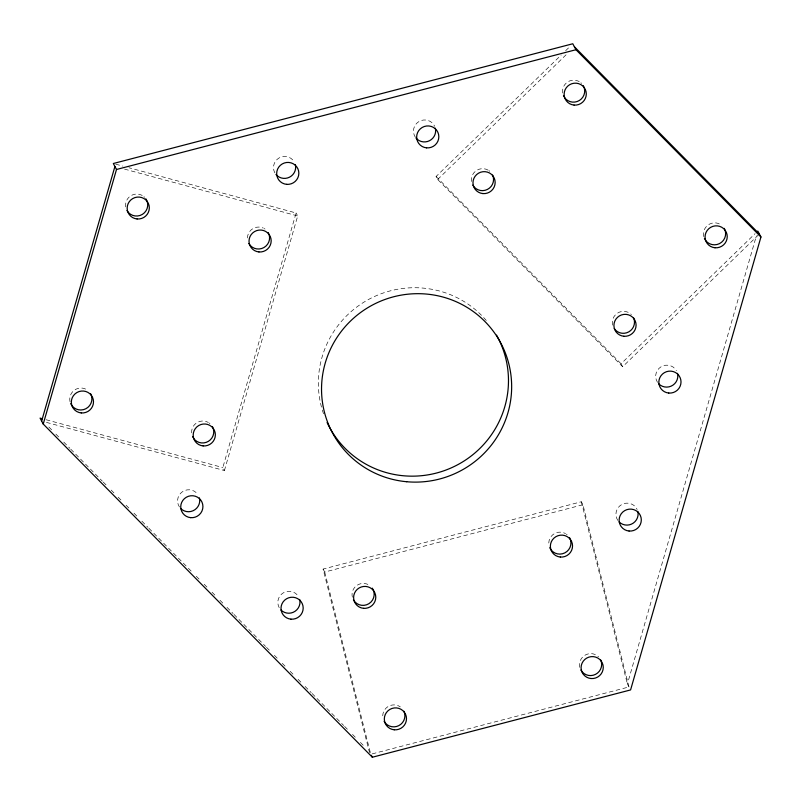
<?xml version="1.0" encoding="UTF-8"?>
<svg xmlns="http://www.w3.org/2000/svg" width="801" height="801" viewBox="0 0 801 801"><rect width="100%" height="100%" fill="white"/><g stroke="black" fill="none" stroke-linecap="round" stroke-linejoin="round"><path stroke-width="0.6" stroke-dasharray="4 3" d="M46.448 422.377L224.42 470.547L222.828 467.564L296.1 212.986L128.951 167.749M224.42 470.547L297.692 215.97L296.1 212.986M628.995 686.948L582.928 504.74L581.336 501.756L323.093 569.07L369.161 751.278L370.753 754.262L628.995 686.948L627.403 683.974L756.384 235.834M758.467 234.873L622.647 366.748L437.666 179.484L436.074 176.5L561.171 55.039M565.646 50.703L570.112 46.358M437.666 179.484L567.228 53.677M622.647 366.748L621.055 363.774L755.083 233.632M323.093 569.07L324.685 572.044L582.928 504.74M115.724 164.165L122.933 166.117M124.525 169.101L297.692 215.97M46.068 419.724L222.828 467.564M436.074 176.5L621.055 363.774M48.831 426.973L52.335 430.527M55.85 434.082L60.235 438.527M63.75 442.082L69.887 448.3M70.768 449.191L102.358 481.181M103.239 482.062L107.624 486.507M111.139 490.062L114.653 493.616M118.158 497.171L122.543 501.616M126.057 505.161L130.443 509.606M133.957 513.161L138.343 517.606M141.857 521.161L147.995 527.378M148.876 528.27L187.494 567.358M188.365 568.249L192.761 572.695M196.265 576.249L200.661 580.685M204.165 584.239L208.56 588.685M212.065 592.239L216.45 596.685M219.965 600.239L223.479 603.794M226.983 607.338L233.131 613.566M234.002 614.447L265.602 646.437M266.483 647.328L270.868 651.764M274.383 655.318L278.768 659.764M282.272 663.318L285.787 666.873M290.172 671.318L293.687 674.873M298.072 679.308L301.587 682.863M305.091 686.417L311.239 692.635M312.12 693.526L343.709 725.516M344.59 726.397L348.976 730.842M352.49 734.397L355.994 737.951M360.39 742.397L363.894 745.951M581.336 501.756L627.403 683.974M324.685 572.044L370.753 754.262M247.419 237.987A11.134 10.954 -28.1 0 1 263.359 228.085M264.21 228.525A11.134 10.954 -28.1 0 1 265.021 229.046M70.067 401.812A11.134 10.954 -28.1 0 1 88.1 390.618M191.619 432.91A11.134 10.954 -28.1 0 1 208.39 422.487M209.201 423.008A11.134 10.954 -28.1 0 1 209.952 423.599M125.697 206.918A11.134 10.954 -28.1 0 1 143.169 196.065M143.92 196.656A11.134 10.954 -28.1 0 1 144.631 197.306M612.645 325.136A11.134 10.954 -28.1 0 1 629.926 313.351M630.677 313.942A11.134 10.954 -28.1 0 1 631.388 314.593M703.789 236.645A11.134 10.954 -28.1 0 1 721.821 225.441M562.662 93.026A11.134 10.954 -28.1 0 1 580.134 82.173M580.885 82.763A11.134 10.954 -28.1 0 1 581.596 83.414M471.519 181.517A11.134 10.954 -28.1 0 1 488.179 170.152M488.99 170.673A11.134 10.954 -28.1 0 1 489.751 171.264M579.814 667.403A11.134 10.954 -28.1 0 1 597.095 655.618M597.846 656.199A11.134 10.954 -28.1 0 1 598.557 656.85M382.728 715.834A11.134 10.954 -28.1 0 1 400.34 706.893M352.35 597.206A11.134 10.954 -28.1 0 1 370.382 586.012M548.775 543.078A11.134 10.954 -28.1 0 1 565.576 533.616M566.377 534.137A11.134 10.954 -28.1 0 1 567.138 534.728M617.841 520.4A11.134 10.954 -28.1 0 1 621.656 504.58A11.134 10.954 -28.1 0 1 637.165 509.516M323.544 413.827A95.399 93.887 -28.1 0 1 367.299 300.165A95.399 93.887 -28.1 0 1 487.268 321.652M179.464 507.023A11.134 10.954 -28.1 0 1 182.448 491.724A11.134 10.954 -28.1 0 1 197.847 494.477M279.219 607.709A11.134 10.954 -28.1 0 1 283.534 592.71A11.134 10.954 -28.1 0 1 298.613 596.795M657.561 382.407A11.134 10.954 -28.1 0 1 660.955 366.848A11.134 10.954 -28.1 0 1 676.444 370.683M274.883 172.896A11.134 10.954 -28.1 0 1 279.199 157.887A11.134 10.954 -28.1 0 1 294.277 161.972M415.369 137.221A11.134 10.954 -28.1 0 1 419.173 121.412A11.134 10.954 -28.1 0 1 434.693 126.338"/><path stroke-width="1.2" d="M41.642 421.076L114.913 166.498M43.234 424.049L116.505 169.482L113.321 163.514L572.785 43.765L575.969 49.722L760.95 236.986L630.587 689.931L372.345 757.235L43.234 424.049L40.05 418.092L42.453 418.743M116.505 169.482L575.969 49.722M574.377 46.738L759.358 234.012M757.766 231.028L760.95 236.986M371.284 755.253L372.345 757.235M268.205 232.57A11.134 10.954 -28.1 0 1 263.889 247.569A11.134 10.954 -28.1 0 1 248.811 243.484M90.523 393.551A11.134 10.954 -28.1 0 1 85.777 408.78A11.134 10.954 -28.1 0 1 70.698 403.624M212.385 426.532A11.134 10.954 -28.1 0 1 208.48 441.281A11.134 10.954 -28.1 0 1 193.492 438.257M192.981 437.456A11.134 10.954 -28.1 0 1 192.55 436.595M145.842 198.778A11.134 10.954 -28.1 0 1 142.448 214.338A11.134 10.954 -28.1 0 1 126.948 210.513M633.541 317.727A11.134 10.954 -28.1 0 1 628.785 331.874A11.134 10.954 -28.1 0 1 614.217 328.6M724.254 228.375A11.134 10.954 -28.1 0 1 719.508 243.604A11.134 10.954 -28.1 0 1 704.419 238.448M583.318 85.697A11.134 10.954 -28.1 0 1 579.413 100.455A11.134 10.954 -28.1 0 1 564.425 97.432M563.914 96.621A11.134 10.954 -28.1 0 1 563.483 95.77M492.605 175.049A11.134 10.954 -28.1 0 1 487.429 189.426A11.134 10.954 -28.1 0 1 472.78 185.111M600.71 659.984A11.134 10.954 -28.1 0 1 595.533 674.362A11.134 10.954 -28.1 0 1 580.875 670.057M403.954 711.268A11.134 10.954 -28.1 0 1 398.768 725.646A11.134 10.954 -28.1 0 1 384.12 721.341M372.295 588.134A11.134 10.954 -28.1 0 1 368.911 603.694A11.134 10.954 -28.1 0 1 353.411 599.859M569.561 537.661A11.134 10.954 -28.1 0 1 564.815 552.89A11.134 10.954 -28.1 0 1 549.736 547.724M637.796 511.318A11.134 10.954 -28.1 0 1 619.063 521.872M496.54 335.138A95.399 93.887 -28.1 0 1 456.4 465.411A95.399 93.887 -28.1 0 1 327.078 422.497M199.409 497.942A11.134 10.954 -28.1 0 1 180.676 508.495M299.674 599.448A11.134 10.954 -28.1 0 1 280.941 609.992M677.506 373.336A11.134 10.954 -28.1 0 1 658.772 383.879M295.339 164.626A11.134 10.954 -28.1 0 1 275.965 174.468M435.323 128.15A11.134 10.954 -28.1 0 1 415.939 137.982M591.018 678.527A11.134 10.954 -28.1 0 0 602.302 662.968A11.134 10.954 -28.1 0 0 583.198 661.236A11.134 10.954 -28.1 0 0 591.018 678.527M560.299 557.045A11.134 10.954 -28.1 0 0 571.584 541.496A11.134 10.954 -28.1 0 0 552.48 539.764A11.134 10.954 -28.1 0 0 560.299 557.045M363.544 608.329A11.134 10.954 -28.1 0 0 374.828 592.78A11.134 10.954 -28.1 0 0 355.724 591.048A11.134 10.954 -28.1 0 0 363.544 608.329M394.252 729.801A11.134 10.954 -28.1 0 0 405.536 714.252A11.134 10.954 -28.1 0 0 386.432 712.52A11.134 10.954 -28.1 0 0 394.252 729.801M258.943 251.955A11.134 10.954 -28.1 0 0 270.227 236.405A11.134 10.954 -28.1 0 0 251.124 234.673A11.134 10.954 -28.1 0 0 258.943 251.955M137.091 218.973A11.134 10.954 -28.1 0 0 148.375 203.424A11.134 10.954 -28.1 0 0 129.271 201.692A11.134 10.954 -28.1 0 0 137.091 218.973M203.124 445.917A11.134 10.954 -28.1 0 0 214.408 430.367A11.134 10.954 -28.1 0 0 195.294 428.635A11.134 10.954 -28.1 0 0 203.124 445.917M81.261 412.936A11.134 10.954 -28.1 0 0 92.546 397.386A11.134 10.954 -28.1 0 0 73.442 395.654A11.134 10.954 -28.1 0 0 81.261 412.936M714.993 247.769A11.134 10.954 -28.1 0 0 726.277 232.21A11.134 10.954 -28.1 0 0 707.173 230.478A11.134 10.954 -28.1 0 0 714.993 247.769M623.849 336.26A11.134 10.954 -28.1 0 0 635.133 320.71A11.134 10.954 -28.1 0 0 616.029 318.978A11.134 10.954 -28.1 0 0 623.849 336.26M482.913 193.582A11.134 10.954 -28.1 0 0 494.197 178.022A11.134 10.954 -28.1 0 0 475.093 176.29A11.134 10.954 -28.1 0 0 482.913 193.582M574.057 105.081A11.134 10.954 -28.1 0 0 585.341 89.532A11.134 10.954 -28.1 0 0 566.237 87.8A11.134 10.954 -28.1 0 0 574.057 105.081M629.065 531.033A11.134 10.954 -28.1 0 0 640.349 515.474A11.134 10.954 -28.1 0 0 621.246 513.741A11.134 10.954 -28.1 0 0 629.065 531.033M406.698 481.731A95.399 93.887 -28.1 0 0 503.428 348.405A95.399 93.887 -28.1 0 0 339.664 333.566A95.399 93.887 -28.1 0 0 406.698 481.731M190.678 517.656A11.134 10.954 -28.1 0 0 201.962 502.097A11.134 10.954 -28.1 0 0 182.858 500.365A11.134 10.954 -28.1 0 0 190.678 517.656M290.943 619.163A11.134 10.954 -28.1 0 0 302.227 603.604A11.134 10.954 -28.1 0 0 283.123 601.871A11.134 10.954 -28.1 0 0 290.943 619.163M668.775 393.051A11.134 10.954 -28.1 0 0 680.059 377.491A11.134 10.954 -28.1 0 0 660.955 375.759A11.134 10.954 -28.1 0 0 668.775 393.051M286.608 184.34A11.134 10.954 -28.1 0 0 297.892 168.791A11.134 10.954 -28.1 0 0 278.788 167.059A11.134 10.954 -28.1 0 0 286.608 184.34M426.583 147.855A11.134 10.954 -28.1 0 0 437.877 132.305A11.134 10.954 -28.1 0 0 418.763 130.573A11.134 10.954 -28.1 0 0 426.583 147.855"/></g></svg>
